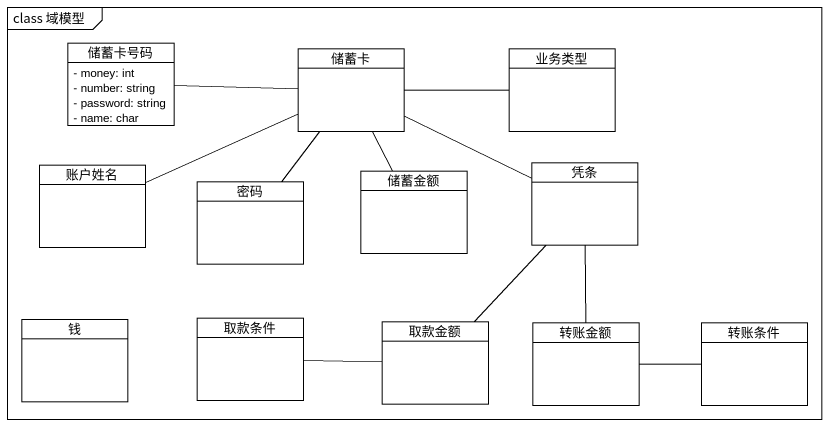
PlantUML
@startuml
mainframe class 域模型
hide circle
hide empty members
skinparam classAttributeIconSize 0
class 储蓄卡号码 {
  - money: int
  - number: string
  - password: string
  - name: char
}
class 储蓄卡
class 业务类型
class 凭条
class 账户姓名
class 密码
class 储蓄金额
class 钱
class 取款条件
class 取款金额
class 转账金额
class 转账条件
储蓄卡号码 -right- 储蓄卡
业务类型 -left- 储蓄卡
凭条 -left- 储蓄卡
账户姓名 -right- 储蓄卡
密码 -up- 储蓄卡
储蓄金额 -up- 储蓄卡
取款条件 -right- 取款金额
取款金额 -up- 凭条
转账金额 -up- 凭条
转账金额 -right- 转账条件
@enduml
